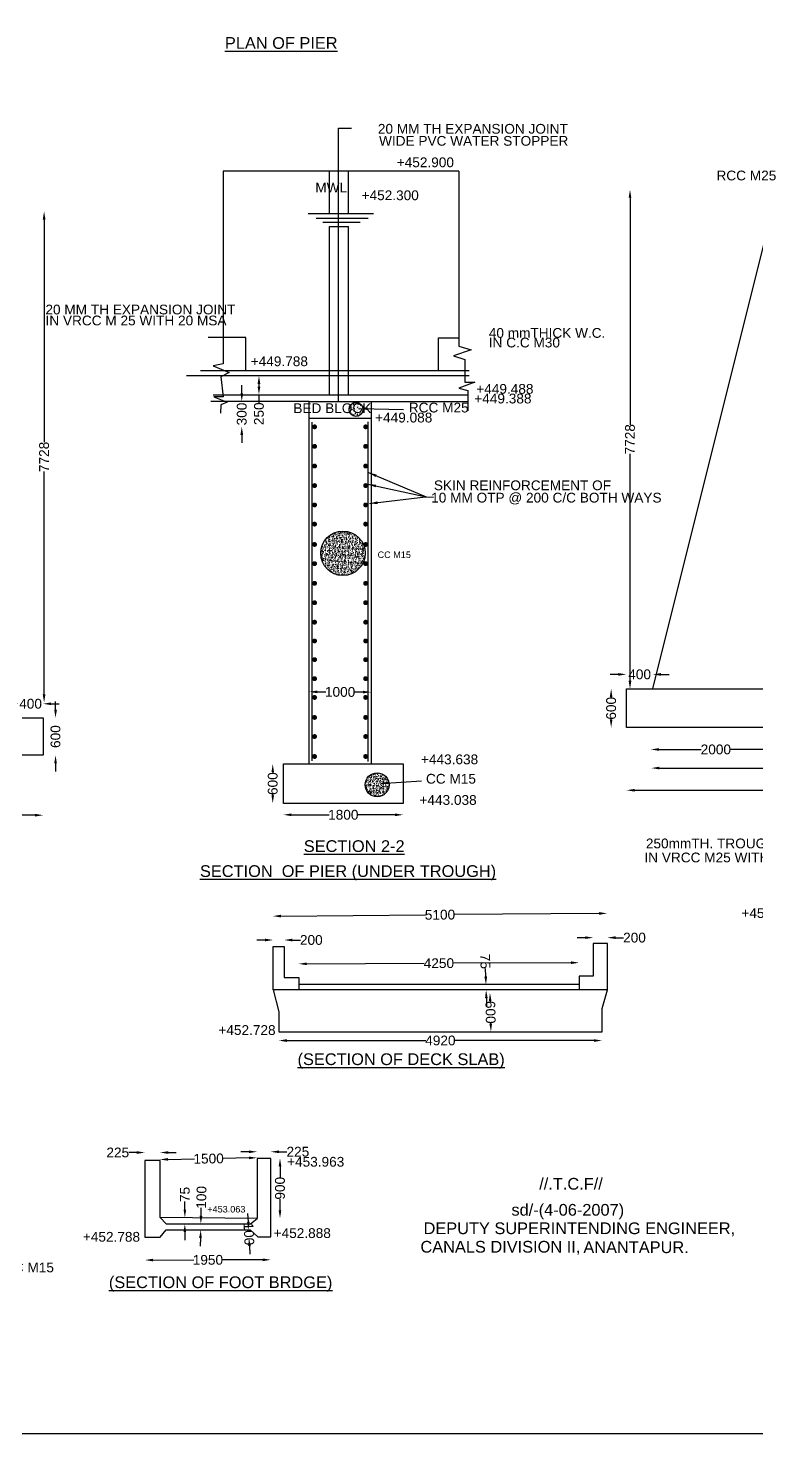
# Model space of a CAD drawing. Header units: millimetres. Extents: x 1208 to 55420, y 1722 to 40358.
# Drawn here: x 21894 to 33101, y 1722 to 23325 of the extents above; entities that cross this region are included whole.
import ezdxf

# ---------------------------------------------------------------- set-up
doc = ezdxf.new("R2010")
doc.units = ezdxf.units.MM
doc.header["$MEASUREMENT"] = 0
for name, color, linetype in [('DIMENSION', 7, 'Continuous'), ('DRAWING', 7, 'Continuous'), ('TEXT', 7, 'Continuous')]:
    doc.layers.add(name, color=color, linetype=linetype)
doc.styles.get("Standard").update_dxf_attribs({"font": 'arial.ttf'})
doc.dimstyles.get("Standard").update_dxf_attribs({"dimtxt": 150, "dimasz": 125, "dimexe": 0.18, "dimexo": 0.0625, "dimgap": 0.09, "dimtad": 0, "dimdec": 0, "dimzin": 0, "dimdsep": 46, "dimtxsty": 'Standard', "dimcen": 0.09, "dimse1": 1, "dimse2": 1, "dimadec": 0, "dimazin": 0, "dimtfac": 1, "dimtdec": 0, "dimtofl": 0, "dimtmove": 0, "dimatfit": 3, "dimfxl": 1, "dimtolj": 1, "dimtzin": 0, "dimarcsym": 0})
pattern_1 = [(50, (0, 0), (71.72602, -6.27521), [7.5, -82.5]), (355, (0, 0), (-13.87513, 75.21921), [6, -66]), (100.45144, (5.98, -0.52), (57.85088, 68.944), [6.37402, -70.11421]), (46.1842, (0, 20), (106.72413, -16.55193), [11.25, -123.75]), (96.63564, (8.89, 18.62), (93.4662, 97.41186), [9.56103, -105.17138]), (351.18416, (0, 20), (93.4662, 97.41186), [9, -99]), (21, (10, 15), (59.6907, -40.26189), [7.5, -82.5]), (326, (10, 15), (24.33153, 72.515), [6, -66]), (71.45144, (14.974, 11.645), (84.02224, 32.25312), [6.37402, -70.11421]), (37.5, (0, 0), (1.215986, 33.289385), [0, -65.2, 0, -67, 0, -66.25]), (7.5, (0, 0), (26.306954, 39.44117), [0, -38.2, 0, -63.7, 0, -25.25]), (327.5, (-22.3, 0), (53.382244, -2.255487), [0, -25, 0, -78, 0, -103.5]), (317.5, (-32.3, 0), (58.31862, 10.0105), [0, -32.5, 0, -51.8, 0, -73.5])]

# ---------------------------------------------------------------- blocks, each defined once
blk = doc.blocks.new('*D73')
at = {"layer": 'Defpoints', "color": 0, "transparency": 16777216}
for p in [(15796, 12150), (22124, 12150), (22124, 11230)]:
    blk.add_point(p, dxfattribs=at)
at = {"layer": 'DIMENSION', "color": 0, "lineweight": -2, "transparency": 16777216}
for p, q in [((15922, 11230), (18736, 11230)), ((21998, 11230), (19184, 11230))]:
    blk.add_line(p, q, dxfattribs=at)
at = {"layer": 'DIMENSION', "color": 0, "transparency": 16777216}
for points in [[(15922, 11251), (15922, 11209), (15796, 11230)], [(21998, 11251), (21998, 11209), (22124, 11230)]]:
    blk.add_solid(points, dxfattribs=at)
at = {"layer": 'DIMENSION', "color": 0, "transparency": 16777216, "insert": (18960, 11230), "char_height": 150, "attachment_point": 5}
blk.add_mtext('\\A1;6300', dxfattribs=at)
blk = doc.blocks.new('*D79')
at = {"layer": 'Defpoints', "color": 0, "transparency": 16777216}
for p in [(22124, 12942), (21740, 12725), (22124, 12725)]:
    blk.add_point(p, dxfattribs=at)
at = {"layer": 'DIMENSION', "color": 0, "lineweight": -2, "transparency": 16777216}
for p, q in [((21615, 12942), (21490, 12942)), ((22248, 12942), (22374, 12942))]:
    blk.add_line(p, q, dxfattribs=at)
at = {"layer": 'DIMENSION', "color": 0, "transparency": 16777216}
for points in [[(21615, 12963), (21615, 12922), (21740, 12942)], [(22248, 12963), (22248, 12922), (22124, 12942)]]:
    blk.add_solid(points, dxfattribs=at)
at = {"layer": 'DIMENSION', "color": 0, "transparency": 16777216, "insert": (21932, 12942), "char_height": 150, "attachment_point": 5}
blk.add_mtext('\\A1;400', dxfattribs=at)
blk = doc.blocks.new('*D80')
at = {"layer": 'Defpoints', "color": 0, "transparency": 16777216}
for p in [(22124, 12725), (22316, 12725), (22124, 12150)]:
    blk.add_point(p, dxfattribs=at)
at = {"layer": 'DIMENSION', "color": 0, "lineweight": -2, "transparency": 16777216}
for p, q in [((22316, 12850), (22316, 12975)), ((22316, 12025), (22316, 11900))]:
    blk.add_line(p, q, dxfattribs=at)
at = {"layer": 'DIMENSION', "color": 0, "transparency": 16777216}
for points in [[(22296, 12850), (22337, 12850), (22316, 12725)], [(22296, 12025), (22337, 12025), (22316, 12150)]]:
    blk.add_solid(points, dxfattribs=at)
at = {"layer": 'DIMENSION', "color": 0, "transparency": 16777216, "insert": (22316, 12438), "char_height": 150, "attachment_point": 5, "rotation": 90}
blk.add_mtext('\\A1;600', dxfattribs=at)
blk = doc.blocks.new('*D81')
at = {"layer": 'Defpoints', "color": 0, "transparency": 16777216}
for p in [(22140, 20509), (22248, 20509), (22248, 12963)]:
    blk.add_point(p, dxfattribs=at)
at = {"layer": 'DIMENSION', "color": 0, "lineweight": -2, "transparency": 16777216}
for p, q in [((22140, 20384), (22140, 16960)), ((22140, 13088), (22140, 16513))]:
    blk.add_line(p, q, dxfattribs=at)
at = {"layer": 'DIMENSION', "color": 0, "transparency": 16777216}
for points in [[(22119, 20384), (22161, 20384), (22140, 20509)], [(22119, 13088), (22161, 13088), (22140, 12963)]]:
    blk.add_solid(points, dxfattribs=at)
at = {"layer": 'DIMENSION', "color": 0, "transparency": 16777216, "insert": (22140, 16736), "char_height": 150, "attachment_point": 5, "rotation": 90}
blk.add_mtext('\\A1;7728', dxfattribs=at)
blk = doc.blocks.new('*D83')
at = {"layer": 'Defpoints', "color": 0, "transparency": 16777216}
for p in [(25819, 11412), (27663, 11412), (27663, 11236)]:
    blk.add_point(p, dxfattribs=at)
at = {"layer": 'DIMENSION', "color": 0, "lineweight": -2, "transparency": 16777216}
for p, q in [((25944, 11236), (26524, 11236)), ((27538, 11236), (26958, 11236))]:
    blk.add_line(p, q, dxfattribs=at)
at = {"layer": 'DIMENSION', "color": 0, "transparency": 16777216}
for points in [[(25944, 11257), (25944, 11216), (25819, 11236)], [(27538, 11257), (27538, 11216), (27663, 11236)]]:
    blk.add_solid(points, dxfattribs=at)
at = {"layer": 'DIMENSION', "color": 0, "transparency": 16777216, "insert": (26741, 11236), "char_height": 150, "attachment_point": 5}
blk.add_mtext('\\A1;1800', dxfattribs=at)
blk = doc.blocks.new('*D84')
at = {"layer": 'Defpoints', "color": 0, "transparency": 16777216}
for p in [(25656, 12017), (25819, 12017), (25819, 11412)]:
    blk.add_point(p, dxfattribs=at)
at = {"layer": 'DIMENSION', "color": 0, "lineweight": -2, "transparency": 16777216}
for p, q in [((25656, 11892), (25656, 11881)), ((25656, 11537), (25656, 11549))]:
    blk.add_line(p, q, dxfattribs=at)
at = {"layer": 'DIMENSION', "color": 0, "transparency": 16777216}
for points in [[(25636, 11892), (25677, 11892), (25656, 12017)], [(25636, 11537), (25677, 11537), (25656, 11412)]]:
    blk.add_solid(points, dxfattribs=at)
at = {"layer": 'DIMENSION', "color": 0, "transparency": 16777216, "insert": (25656, 11715), "char_height": 150, "attachment_point": 5, "rotation": 90}
blk.add_mtext('\\A1;600', dxfattribs=at)
blk = doc.blocks.new('*D85')
at = {"layer": 'Defpoints', "color": 0, "transparency": 16777216}
for p in [(25116, 17590), (25116, 17200), (25180, 17200)]:
    blk.add_point(p, dxfattribs=at)
at = {"layer": 'DIMENSION', "color": 0, "lineweight": -2, "transparency": 16777216}
for p, q in [((25180, 17715), (25180, 17840)), ((25180, 17074), (25180, 16950))]:
    blk.add_line(p, q, dxfattribs=at)
at = {"layer": 'DIMENSION', "color": 0, "transparency": 16777216}
for points in [[(25159, 17715), (25201, 17715), (25180, 17590)], [(25159, 17074), (25201, 17074), (25180, 17200)]]:
    blk.add_solid(points, dxfattribs=at)
at = {"layer": 'DIMENSION', "color": 0, "transparency": 16777216, "insert": (25180, 17395), "char_height": 150, "attachment_point": 5, "rotation": 90}
blk.add_mtext('\\A1;300', dxfattribs=at)
blk = doc.blocks.new('*D86')
at = {"layer": 'Defpoints', "color": 0, "transparency": 16777216}
for p in [(25476, 17982), (25444, 17691), (25476, 17691)]:
    blk.add_point(p, dxfattribs=at)
at = {"layer": 'DIMENSION', "color": 0, "lineweight": -2, "transparency": 16777216}
for p, q in [((25444, 17857), (25444, 17816)), ((25444, 17691), (25444, 17566))]:
    blk.add_line(p, q, dxfattribs=at)
at = {"layer": 'DIMENSION', "color": 0, "transparency": 16777216}
for points in [[(25423, 17857), (25465, 17857), (25444, 17982)], [(25423, 17816), (25465, 17816), (25444, 17691)]]:
    blk.add_solid(points, dxfattribs=at)
at = {"layer": 'DIMENSION', "color": 0, "transparency": 16777216, "insert": (25444, 17399), "char_height": 150, "attachment_point": 5, "rotation": 90}
blk.add_mtext('\\A1;250', dxfattribs=at)
blk = doc.blocks.new('*D87')
at = {"layer": 'Defpoints', "color": 0, "transparency": 16777216}
for p in [(26215, 13116), (27167, 13121), (27167, 13111)]:
    blk.add_point(p, dxfattribs=at)
at = {"layer": 'DIMENSION', "color": 0, "lineweight": -2, "transparency": 16777216}
for p, q in [((26341, 13126), (26475, 13125)), ((27042, 13122), (26908, 13123))]:
    blk.add_line(p, q, dxfattribs=at)
at = {"layer": 'DIMENSION', "color": 0, "transparency": 16777216}
for points in [[(26341, 13146), (26340, 13105), (26216, 13126)], [(27043, 13143), (27042, 13101), (27167, 13121)]]:
    blk.add_solid(points, dxfattribs=at)
at = {"layer": 'DIMENSION', "color": 0, "transparency": 16777216, "insert": (26692, 13124), "char_height": 150, "attachment_point": 5, "rotation": 359.6991}
blk.add_mtext('\\A1;1000', dxfattribs=at)
blk = doc.blocks.new('*D88')
at = {"layer": 'Defpoints', "color": 0, "transparency": 16777216}
for p in [(31096, 12576), (37321, 12576), (37321, 11614)]:
    blk.add_point(p, dxfattribs=at)
at = {"layer": 'TEXT', "color": 0, "lineweight": -2, "transparency": 16777216}
for p, q in [((31220, 11614), (33984, 11614)), ((37196, 11614), (34432, 11614))]:
    blk.add_line(p, q, dxfattribs=at)
at = {"layer": 'TEXT', "color": 0, "transparency": 16777216}
for points in [[(31220, 11634), (31220, 11593), (31096, 11614)], [(37196, 11634), (37196, 11593), (37321, 11614)]]:
    blk.add_solid(points, dxfattribs=at)
at = {"layer": 'TEXT', "color": 0, "transparency": 16777216, "insert": (34208, 11614), "char_height": 150, "attachment_point": 5}
blk.add_mtext('\\A1;6300', dxfattribs=at)
blk = doc.blocks.new('*D89')
at = {"layer": 'Defpoints', "color": 0, "transparency": 16777216}
for p in [(31478, 11936), (36934, 11954), (36934, 11936)]:
    blk.add_point(p, dxfattribs=at)
at = {"layer": 'TEXT', "color": 0, "lineweight": -2, "transparency": 16777216}
for p, q in [((31603, 11954), (33982, 11954)), ((36809, 11954), (34430, 11954))]:
    blk.add_line(p, q, dxfattribs=at)
at = {"layer": 'TEXT', "color": 0, "transparency": 16777216}
for points in [[(31603, 11975), (31603, 11934), (31478, 11954)], [(36809, 11975), (36809, 11934), (36934, 11954)]]:
    blk.add_solid(points, dxfattribs=at)
at = {"layer": 'TEXT', "color": 0, "transparency": 16777216, "insert": (34206, 11954), "char_height": 150, "attachment_point": 5}
blk.add_mtext('\\A1;5500', dxfattribs=at)
blk = doc.blocks.new('*D90')
at = {"layer": 'Defpoints', "color": 0, "transparency": 16777216}
for p in [(31468, 12259), (33472, 12259), (33472, 12240)]:
    blk.add_point(p, dxfattribs=at)
at = {"layer": 'TEXT', "color": 0, "lineweight": -2, "transparency": 16777216}
for p, q in [((31594, 12240), (32245, 12240)), ((33347, 12240), (32695, 12240))]:
    blk.add_line(p, q, dxfattribs=at)
at = {"layer": 'TEXT', "color": 0, "transparency": 16777216}
for points in [[(31594, 12261), (31594, 12220), (31468, 12240)], [(33347, 12261), (33347, 12220), (33472, 12240)]]:
    blk.add_solid(points, dxfattribs=at)
at = {"layer": 'TEXT', "color": 0, "transparency": 16777216, "insert": (32470, 12240), "char_height": 150, "attachment_point": 5}
blk.add_mtext('\\A1;2000', dxfattribs=at)
blk = doc.blocks.new('*D93')
at = {"layer": 'Defpoints', "color": 0, "transparency": 16777216}
for p in [(31500, 13394), (31096, 13171), (31500, 13171)]:
    blk.add_point(p, dxfattribs=at)
at = {"layer": 'TEXT', "color": 0, "lineweight": -2, "transparency": 16777216}
for p, q in [((30970, 13394), (30846, 13394)), ((31625, 13394), (31750, 13394))]:
    blk.add_line(p, q, dxfattribs=at)
at = {"layer": 'TEXT', "color": 0, "transparency": 16777216}
for points in [[(30970, 13414), (30970, 13373), (31096, 13394)], [(31625, 13414), (31625, 13373), (31500, 13394)]]:
    blk.add_solid(points, dxfattribs=at)
at = {"layer": 'TEXT', "color": 0, "transparency": 16777216, "insert": (31298, 13394), "char_height": 150, "attachment_point": 5}
blk.add_mtext('\\A1;400', dxfattribs=at)
blk = doc.blocks.new('*D95')
at = {"layer": 'Defpoints', "color": 0, "transparency": 16777216}
for p in [(30860, 13171), (31096, 13171), (31096, 12576)]:
    blk.add_point(p, dxfattribs=at)
at = {"layer": 'TEXT', "color": 0, "lineweight": -2, "transparency": 16777216}
for p, q in [((30860, 13046), (30860, 13039)), ((30860, 12700), (30860, 12707))]:
    blk.add_line(p, q, dxfattribs=at)
at = {"layer": 'TEXT', "color": 0, "transparency": 16777216}
for points in [[(30839, 13046), (30880, 13046), (30860, 13171)], [(30839, 12700), (30880, 12700), (30860, 12576)]]:
    blk.add_solid(points, dxfattribs=at)
at = {"layer": 'TEXT', "color": 0, "transparency": 16777216, "insert": (30860, 12873), "char_height": 150, "attachment_point": 5, "rotation": 90}
blk.add_mtext('\\A1;600', dxfattribs=at)
blk = doc.blocks.new('*D96')
at = {"layer": 'Defpoints', "color": 0, "transparency": 16777216}
for p in [(31096, 20842), (31150, 20842), (31096, 13171)]:
    blk.add_point(p, dxfattribs=at)
at = {"layer": 'TEXT', "color": 0, "lineweight": -2, "transparency": 16777216}
for p, q in [((31150, 20718), (31150, 17230)), ((31150, 13296), (31150, 16783))]:
    blk.add_line(p, q, dxfattribs=at)
at = {"layer": 'TEXT', "color": 0, "transparency": 16777216}
for points in [[(31129, 20718), (31171, 20718), (31150, 20842)], [(31129, 13296), (31171, 13296), (31150, 13171)]]:
    blk.add_solid(points, dxfattribs=at)
at = {"layer": 'TEXT', "color": 0, "transparency": 16777216, "insert": (31150, 17007), "char_height": 150, "attachment_point": 5, "rotation": 90}
blk.add_mtext('\\A1;7728', dxfattribs=at)
blk = doc.blocks.new('*D131')
at = {"layer": 'Defpoints', "color": 0, "transparency": 16777216}
for p in [(23691, 4748), (25625, 4751), (25626, 4398)]:
    blk.add_point(p, dxfattribs=at)
at = {"layer": 'DIMENSION', "color": 0, "lineweight": -2, "transparency": 16777216}
for p, q in [((23817, 4394), (24442, 4395)), ((25501, 4397), (24875, 4396))]:
    blk.add_line(p, q, dxfattribs=at)
at = {"layer": 'DIMENSION', "color": 0, "transparency": 16777216}
for points in [[(23817, 4415), (23817, 4373), (23692, 4394)], [(25501, 4418), (25501, 4376), (25626, 4398)]]:
    blk.add_solid(points, dxfattribs=at)
at = {"layer": 'DIMENSION', "color": 0, "transparency": 16777216, "insert": (24659, 4396), "char_height": 150, "attachment_point": 5, "rotation": 0.1037}
blk.add_mtext('\\A1;1950', dxfattribs=at)
blk = doc.blocks.new('*D132')
at = {"layer": 'Defpoints', "color": 0, "transparency": 16777216}
for p in [(23691, 6046), (23691, 5926), (23922, 5926)]:
    blk.add_point(p, dxfattribs=at)
at = {"layer": 'DIMENSION', "color": 0, "lineweight": -2, "transparency": 16777216}
for p, q in [((23566, 6046), (23441, 6046)), ((24048, 6046), (24172, 6046))]:
    blk.add_line(p, q, dxfattribs=at)
at = {"layer": 'DIMENSION', "color": 0, "transparency": 16777216}
for points in [[(23566, 6067), (23566, 6026), (23691, 6046)], [(24048, 6067), (24048, 6026), (23922, 6046)]]:
    blk.add_solid(points, dxfattribs=at)
at = {"layer": 'DIMENSION', "color": 0, "transparency": 16777216, "insert": (23273, 6046), "char_height": 150, "attachment_point": 5}
blk.add_mtext('\\A1;225', dxfattribs=at)
blk = doc.blocks.new('*D133')
at = {"layer": 'Defpoints', "color": 0, "transparency": 16777216}
for p in [(23922, 5926), (25417, 5966), (25417, 5952)]:
    blk.add_point(p, dxfattribs=at)
at = {"layer": 'DIMENSION', "color": 0, "lineweight": -2, "transparency": 16777216}
for p, q in [((24047, 5941), (24453, 5948)), ((25292, 5963), (24886, 5956))]:
    blk.add_line(p, q, dxfattribs=at)
at = {"layer": 'DIMENSION', "color": 0, "transparency": 16777216}
for points in [[(24047, 5962), (24048, 5920), (23922, 5939)], [(25291, 5984), (25292, 5943), (25417, 5966)]]:
    blk.add_solid(points, dxfattribs=at)
at = {"layer": 'DIMENSION', "color": 0, "transparency": 16777216, "insert": (24670, 5952), "char_height": 150, "attachment_point": 5, "rotation": 1.0158}
blk.add_mtext('\\A1;1500', dxfattribs=at)
blk = doc.blocks.new('*D134')
at = {"layer": 'Defpoints', "color": 0, "transparency": 16777216}
for p in [(25625, 6058), (25417, 5952), (25625, 5952)]:
    blk.add_point(p, dxfattribs=at)
at = {"layer": 'DIMENSION', "color": 0, "lineweight": -2, "transparency": 16777216}
for p, q in [((25292, 6058), (25167, 6058)), ((25750, 6058), (25875, 6058))]:
    blk.add_line(p, q, dxfattribs=at)
at = {"layer": 'DIMENSION', "color": 0, "transparency": 16777216}
for points in [[(25292, 6078), (25292, 6037), (25417, 6058)], [(25750, 6078), (25750, 6037), (25625, 6058)]]:
    blk.add_solid(points, dxfattribs=at)
at = {"layer": 'DIMENSION', "color": 0, "transparency": 16777216, "insert": (26043, 6058), "char_height": 150, "attachment_point": 5}
blk.add_mtext('\\A1;225', dxfattribs=at)
blk = doc.blocks.new('*D135')
at = {"layer": 'Defpoints', "color": 0, "transparency": 16777216}
for p in [(25768, 5958), (25773, 5958), (25773, 5035)]:
    blk.add_point(p, dxfattribs=at)
at = {"layer": 'DIMENSION', "color": 0, "lineweight": -2, "transparency": 16777216}
for p, q in [((25768, 5834), (25768, 5662)), ((25768, 5160), (25768, 5331))]:
    blk.add_line(p, q, dxfattribs=at)
at = {"layer": 'DIMENSION', "color": 0, "transparency": 16777216}
for points in [[(25747, 5834), (25788, 5834), (25768, 5958)], [(25747, 5160), (25788, 5160), (25768, 5035)]]:
    blk.add_solid(points, dxfattribs=at)
at = {"layer": 'DIMENSION', "color": 0, "transparency": 16777216, "insert": (25768, 5497), "char_height": 150, "attachment_point": 5, "rotation": 90}
blk.add_mtext('\\A1;900', dxfattribs=at)
blk = doc.blocks.new('*D136')
at = {"layer": 'Defpoints', "color": 0, "transparency": 16777216}
for p in [(24303, 5045), (24305, 5045), (24302, 4948)]:
    blk.add_point(p, dxfattribs=at)
at = {"layer": 'DIMENSION', "color": 0, "lineweight": -2, "transparency": 16777216}
for p, q in [((24305, 5170), (24305, 5295)), ((24304, 4823), (24304, 4698))]:
    blk.add_line(p, q, dxfattribs=at)
at = {"layer": 'DIMENSION', "color": 0, "transparency": 16777216}
for points in [[(24284, 5170), (24325, 5170), (24305, 5045)], [(24284, 4824), (24325, 4823), (24304, 4948)]]:
    blk.add_solid(points, dxfattribs=at)
at = {"layer": 'DIMENSION', "color": 0, "transparency": 16777216, "insert": (24305, 5402), "char_height": 150, "attachment_point": 5, "rotation": 89.9581}
blk.add_mtext('\\A1;75', dxfattribs=at)
blk = doc.blocks.new('*D137')
at = {"layer": 'Defpoints', "color": 0, "transparency": 16777216}
for p in [(24537, 4858), (24539, 4948), (24550, 4948)]:
    blk.add_point(p, dxfattribs=at)
at = {"layer": 'DIMENSION', "color": 0, "lineweight": -2, "transparency": 16777216}
for p, q in [((24553, 5073), (24556, 5198)), ((24545, 4733), (24542, 4608))]:
    blk.add_line(p, q, dxfattribs=at)
at = {"layer": 'DIMENSION', "color": 0, "transparency": 16777216}
for points in [[(24532, 5074), (24574, 5073), (24550, 4948)], [(24524, 4733), (24566, 4732), (24548, 4858)]]:
    blk.add_solid(points, dxfattribs=at)
at = {"layer": 'DIMENSION', "color": 0, "transparency": 16777216, "insert": (24559, 5357), "char_height": 150, "attachment_point": 5, "rotation": 88.734}
blk.add_mtext('\\A1;100', dxfattribs=at)
blk = doc.blocks.new('*D138')
at = {"layer": 'Defpoints', "color": 0, "transparency": 16777216}
for p in [(30367, 8964), (26056, 8738), (30368, 8756)]:
    blk.add_point(p, dxfattribs=at)
at = {"layer": 'DIMENSION', "color": 0, "lineweight": -2, "transparency": 16777216}
for p, q in [((26180, 8946), (27984, 8954)), ((30242, 8963), (28438, 8955))]:
    blk.add_line(p, q, dxfattribs=at)
at = {"layer": 'DIMENSION', "color": 0, "transparency": 16777216}
for points in [[(26180, 8967), (26180, 8925), (26055, 8946)], [(30242, 8984), (30242, 8942), (30367, 8964)]]:
    blk.add_solid(points, dxfattribs=at)
at = {"layer": 'DIMENSION', "color": 0, "transparency": 16777216, "insert": (28211, 8955), "char_height": 150, "attachment_point": 5, "rotation": 0.2392}
blk.add_mtext('\\A1;4250', dxfattribs=at)
blk = doc.blocks.new('*D139')
at = {"layer": 'Defpoints', "color": 0, "transparency": 16777216}
for p in [(25832, 9312), (25662, 9214), (25832, 9214)]:
    blk.add_point(p, dxfattribs=at)
at = {"layer": 'DIMENSION', "color": 0, "lineweight": -2, "transparency": 16777216}
for p, q in [((25536, 9312), (25412, 9312)), ((25957, 9312), (26082, 9312))]:
    blk.add_line(p, q, dxfattribs=at)
at = {"layer": 'DIMENSION', "color": 0, "transparency": 16777216}
for points in [[(25536, 9333), (25536, 9291), (25662, 9312)], [(25957, 9333), (25957, 9291), (25832, 9312)]]:
    blk.add_solid(points, dxfattribs=at)
at = {"layer": 'DIMENSION', "color": 0, "transparency": 16777216, "insert": (26249, 9312), "char_height": 150, "attachment_point": 5}
blk.add_mtext('\\A1;200', dxfattribs=at)
blk = doc.blocks.new('*D140')
at = {"layer": 'Defpoints', "color": 0, "transparency": 16777216}
for p in [(30802, 9348), (30586, 9256), (30802, 9256)]:
    blk.add_point(p, dxfattribs=at)
at = {"layer": 'DIMENSION', "color": 0, "lineweight": -2, "transparency": 16777216}
for p, q in [((30461, 9348), (30336, 9348)), ((30927, 9348), (31052, 9348))]:
    blk.add_line(p, q, dxfattribs=at)
at = {"layer": 'DIMENSION', "color": 0, "transparency": 16777216}
for points in [[(30461, 9369), (30461, 9328), (30586, 9348)], [(30927, 9369), (30927, 9328), (30802, 9348)]]:
    blk.add_solid(points, dxfattribs=at)
at = {"layer": 'DIMENSION', "color": 0, "transparency": 16777216, "insert": (31219, 9348), "char_height": 150, "attachment_point": 5}
blk.add_mtext('\\A1;200', dxfattribs=at)
blk = doc.blocks.new('*D141')
at = {"layer": 'Defpoints', "color": 0, "transparency": 16777216}
for p in [(30798, 9721), (25662, 9214), (30802, 9256)]:
    blk.add_point(p, dxfattribs=at)
at = {"layer": 'DIMENSION', "color": 0, "lineweight": -2, "transparency": 16777216}
for p, q in [((25783, 9680), (28004, 9698)), ((30673, 9720), (28452, 9702))]:
    blk.add_line(p, q, dxfattribs=at)
at = {"layer": 'DIMENSION', "color": 0, "transparency": 16777216}
for points in [[(30673, 9741), (30673, 9699), (30798, 9721)], [(25783, 9701), (25783, 9659), (25658, 9679)]]:
    blk.add_solid(points, dxfattribs=at)
at = {"layer": 'DIMENSION', "color": 0, "transparency": 16777216, "insert": (28228, 9700), "char_height": 150, "attachment_point": 5, "rotation": 0.4625}
blk.add_mtext('\\A1;5100', dxfattribs=at)
blk = doc.blocks.new('*D142')
at = {"layer": 'Defpoints', "color": 0, "transparency": 16777216}
for p in [(25750, 7903), (30720, 7903), (30720, 7767)]:
    blk.add_point(p, dxfattribs=at)
at = {"layer": 'DIMENSION', "color": 0, "lineweight": -2, "transparency": 16777216}
for p, q in [((25874, 7767), (28008, 7767)), ((30594, 7767), (28461, 7767))]:
    blk.add_line(p, q, dxfattribs=at)
at = {"layer": 'DIMENSION', "color": 0, "transparency": 16777216}
for points in [[(25874, 7788), (25874, 7746), (25750, 7767)], [(30594, 7788), (30594, 7746), (30720, 7767)]]:
    blk.add_solid(points, dxfattribs=at)
at = {"layer": 'DIMENSION', "color": 0, "transparency": 16777216, "insert": (28234, 7767), "char_height": 150, "attachment_point": 5}
blk.add_mtext('\\A1;4920', dxfattribs=at)
blk = doc.blocks.new('*D143')
at = {"layer": 'Defpoints', "color": 0, "transparency": 16777216}
for p in [(28966, 8500), (28980, 7903), (29011, 7904)]:
    blk.add_point(p, dxfattribs=at)
at = {"layer": 'DIMENSION', "color": 0, "lineweight": -2, "transparency": 16777216}
for p, q in [((29000, 8375), (29000, 8368)), ((29008, 8029), (29008, 8036))]:
    blk.add_line(p, q, dxfattribs=at)
at = {"layer": 'DIMENSION', "color": 0, "transparency": 16777216}
for points in [[(29020, 8376), (28979, 8375), (28996, 8500)], [(29029, 8029), (28987, 8028), (29011, 7904)]]:
    blk.add_solid(points, dxfattribs=at)
at = {"layer": 'DIMENSION', "color": 0, "transparency": 16777216, "insert": (29004, 8202), "char_height": 150, "attachment_point": 5, "rotation": 271.3925}
blk.add_mtext('\\A1;600', dxfattribs=at)
blk = doc.blocks.new('*D144')
at = {"layer": 'Defpoints', "color": 0, "transparency": 16777216}
for p in [(28935, 8626), (28947, 8626), (28950, 8544)]:
    blk.add_point(p, dxfattribs=at)
at = {"layer": 'DIMENSION', "color": 0, "lineweight": -2, "transparency": 16777216}
for p, q in [((28931, 8751), (28927, 8876)), ((28941, 8419), (28945, 8294))]:
    blk.add_line(p, q, dxfattribs=at)
at = {"layer": 'DIMENSION', "color": 0, "transparency": 16777216}
for points in [[(28952, 8752), (28910, 8750), (28935, 8626)], [(28962, 8419), (28920, 8418), (28937, 8544)]]:
    blk.add_solid(points, dxfattribs=at)
at = {"layer": 'DIMENSION', "color": 0, "transparency": 16777216, "insert": (28924, 8983), "char_height": 150, "attachment_point": 5, "rotation": 271.7357}
blk.add_mtext('\\A1;75', dxfattribs=at)
blk = doc.blocks.new('*D156')
at = {"layer": 'Defpoints', "color": 0, "transparency": 16777216}
for p in [(25310, 4858), (25292, 4735), (25316, 4737)]:
    blk.add_point(p, dxfattribs=at)
at = {"layer": 'DIMENSION', "color": 0, "lineweight": -2, "transparency": 16777216}
for p, q in [((25281, 4982), (25275, 5107)), ((25297, 4611), (25303, 4486))]:
    blk.add_line(p, q, dxfattribs=at)
at = {"layer": 'DIMENSION', "color": 0, "transparency": 16777216}
for points in [[(25301, 4983), (25260, 4981), (25286, 4857)], [(25318, 4611), (25277, 4610), (25292, 4735)]]:
    blk.add_solid(points, dxfattribs=at)
at = {"layer": 'DIMENSION', "color": 0, "transparency": 16777216, "insert": (25289, 4796), "char_height": 150, "attachment_point": 5, "rotation": 272.5919}
blk.add_mtext('\\A1;100', dxfattribs=at)

msp = doc.modelspace()

# ---------------------------------------------------------------- hatches: boundary and pattern name
at = {"layer": 'DRAWING'}
h = msp.add_hatch(dxfattribs=at)
h.set_pattern_fill('AR-CONC', color=256, scale=10)
h.set_pattern_definition(pattern_1)
h.paths.add_polyline_path([(27043, 17466.5, 1), (26829, 17466.5, 1)])
h = msp.add_hatch(dxfattribs=at)
h.set_pattern_fill('AR-CONC', color=256, scale=10)
h.set_pattern_definition(pattern_1)
h.paths.add_polyline_path([(26394.9, 15255, 1), (27076.6, 15255, 1)])
h = msp.add_hatch(dxfattribs=at)
h.set_pattern_fill('AR-CONC', color=256, scale=10)
h.set_pattern_definition(pattern_1)
h.paths.add_polyline_path([(27076.8, 11697.8, 1), (27445.5, 11697.8, 1)])

# ---------------------------------------------------------------- linework, layer by layer
at = {"layer": 'DIMENSION'}
msp.add_lwpolyline([(55419.5, 1722.5), (1208, 1722.5), (1208, 40358), (55419.5, 40358)], close=True, dxfattribs=at)
at = {"layer": 'DRAWING'}
for points in [[(26665, 20479), (26665, 21785.6), (26867.7, 21785.6)], [(28516.4, 21125.4), (24892, 21125.4), (24892, 18165.1), (24740.5, 18133.9), (24984.9, 18035.2), (24860.1, 17967.7), (24891.3, 17661.2), (24750.9, 17661.2), (24953.7, 17578.1), (24860.1, 17536.6), (24854.9, 17406.7)], [(26529.3, 20479), (26529.3, 21125.4)], [(26820.9, 20479), (26820.9, 21125.4)], [(26324, 20406.5), (27122, 20406.5)], [(26426, 20345.5), (26999.5, 20345.5)], [(26665, 17589.6), (26665, 20479)], [(26529.3, 17691.2), (26529.3, 20275.5)], [(26529.3, 20275.5), (26820.9, 20275.5)], [(26820.9, 17691.2), (26820.9, 20275.5)], [(25240.1, 18060), (25240.1, 18569), (24662.9, 18569)], [(28204.1, 18060), (28204.1, 18563.8), (28516.4, 18563.8)], [(28677.3, 17982.1), (24330.1, 17982.1)], [(28677.3, 18060), (24543.3, 18060)], [(26215.5, 17589.6), (24704.5, 17589.6)], [(24740.9, 17691.2), (28654, 17691.2)], [(26215.5, 12017.4), (26215.5, 17589.6), (27167.4, 17589.6), (27167.4, 12017.4)], [(27167.4, 17589.6), (28654, 17589.6)], [(27167.4, 17325), (26215.5, 17325)], [(26262.8, 12065.3), (26262.8, 17268.4)], [(27119.4, 17275), (27119.4, 12054.5)], [(25661.5, 8544), (25661.5, 9214.5), (25832, 9214.5), (25832, 8738), (26056, 8738), (26056, 8544)], [(30802, 8544), (30802, 9256), (30586, 9256), (30586, 8756), (30368, 8756), (30368, 8544)], [(30802, 8544), (25661.5, 8544), (25749.5, 8208.5), (25749.5, 7903), (30719.5, 7903), (30719.5, 8261.5), (30802, 8544)], [(30368, 8626.5), (26056, 8626.5)], [(23922.5, 5049), (23922.5, 5926), (23691, 5926), (23691, 4747.5), (23922.5, 4747.5), (24016, 4858), (25310, 4858), (25427, 4751), (25625, 4751), (25625, 5952.5), (25417, 5952.5), (25417, 5055.5), (25417, 5032), (23922.5, 5049)], [(23922.5, 5049), (24016, 4948.5), (25316.5, 4948.5), (25417, 5032)]]:
    msp.add_lwpolyline(points, dxfattribs=at)
at = {"layer": 'DRAWING', "const_width": 37.2}
for points in [[(26280.6, 17198.1, 1), (26318.3, 17198.1, 1)], [(27065.4, 17198.1, 1), (27103.1, 17198.1, 1)], [(26280.6, 16898, 1), (26318.3, 16898, 1)], [(27065.4, 16898, 1), (27103.1, 16898, 1)], [(26280.6, 16595.3, 1), (26318.3, 16595.3, 1)], [(27065.4, 16595.3, 1), (27103.1, 16595.3, 1)], [(26280.6, 16295.3, 1), (26318.3, 16295.3, 1)], [(27065.4, 16295.3, 1), (27103.1, 16295.3, 1)], [(26280.6, 15997.8, 1), (26318.3, 15997.8, 1)], [(27065.4, 15997.8, 1), (27103.1, 15997.8, 1)], [(26280.6, 15703.3, 1), (26318.3, 15703.3, 1)], [(27065.4, 15703.3, 1), (27103.1, 15703.3, 1)], [(26280.6, 15390.5, 1), (26318.3, 15390.5, 1)], [(27065.4, 15390.5, 1), (27103.1, 15390.5, 1)], [(26280.6, 15095.6, 1), (26318.3, 15095.6, 1)], [(27065.4, 15095.6, 1), (27103.1, 15095.6, 1)], [(26280.6, 14793.1, 1), (26318.3, 14793.1, 1)], [(27065.4, 14793.1, 1), (27103.1, 14793.1, 1)], [(26280.6, 14495.6, 1), (26318.3, 14495.6, 1)], [(27065.4, 14495.6, 1), (27103.1, 14495.6, 1)], [(26280.6, 14196, 1), (26318.3, 14196, 1)], [(27065.4, 14196, 1), (27103.1, 14196, 1)], [(26280.6, 13907.6, 1), (26318.3, 13907.6, 1)], [(27065.4, 13907.6, 1), (27103.1, 13907.6, 1)], [(26280.6, 13620.4, 1), (26318.3, 13620.4, 1)], [(27065.4, 13620.4, 1), (27103.1, 13620.4, 1)], [(26280.6, 13328.2, 1), (26318.3, 13328.2, 1)], [(27065.4, 13328.2, 1), (27103.1, 13328.2, 1)], [(26280.6, 13039.7, 1), (26318.3, 13039.7, 1)], [(27065.4, 13039.7, 1), (27103.1, 13039.7, 1)], [(26280.6, 12732.5, 1), (26318.3, 12732.5, 1)], [(27065.4, 12732.5, 1), (27103.1, 12732.5, 1)], [(26280.6, 12439.1, 1), (26318.3, 12439.1, 1)], [(27065.4, 12439.1, 1), (27103.1, 12439.1, 1)], [(26280.6, 12132.5, 1), (26318.3, 12132.5, 1)], [(27065.4, 12132.5, 1), (27103.1, 12132.5, 1)]]:
    msp.add_lwpolyline(points, format="xyb", close=True, dxfattribs=at)
at = {"layer": 'DRAWING'}
for points in [[(15796.5, 12725), (15796.5, 12725), (22123.5, 12725), (22123.5, 12725), (22123.5, 12150), (22123.5, 12150), (15796.5, 12150), (15796.5, 12150)], [(25819.4, 12017.4), (25819.4, 12017.4), (27662.6, 12017.4), (27662.6, 12017.4), (27662.6, 11412), (27662.6, 11412), (25819.4, 11412), (25819.4, 11412)]]:
    msp.add_lwpolyline(points, close=True, dxfattribs=at)
for centre, radius in [((26936, 17466.5), 107), ((26735.8, 15255), 340.9), ((27261.1, 11697.8), 184.4)]:
    msp.add_circle(centre, radius, dxfattribs=at)
at = {"layer": 'TEXT'}
for points in [[(28516.4, 21125.4), (28516.4, 18436.5), (28706.5, 18380.5), (28434.5, 18287.5), (28609.5, 18231.5), (28609.5, 17882), (28766, 17882), (28520, 17792.5), (28654, 17759), (28654, 17442.5)], [(31500, 13171), (33431.5, 20900.5), (34428, 20900.5), (34428, 18167)], [(26202, 20479), (27203.5, 20479)]]:
    msp.add_lwpolyline(points, dxfattribs=at)
msp.add_lwpolyline([(31095.5, 13171), (37321, 13171), (37321, 12575.5), (31095.5, 12575.5)], close=True, dxfattribs=at)

# ---------------------------------------------------------------- texts
for s, height, p in [('%%UPLAN OF PIER', 180, (24921, 23007)), ('20 MM TH EXPANSION JOINT', 150, (27272.5, 21703)), ('WIDE PVC WATER STOPPER', 150, (27291, 21518)), ('+452.900', 150, (27563, 21188)), ('RCC M25', 150, (32480, 20985.5)), ('MWL', 150, (26310.5, 20800)), ('+452.300', 150, (27022.5, 20681.5)), ('20 MM TH EXPANSION JOINT', 150, (22160.5, 18926)), ('IN VRCC M 25 WITH 20 MSA', 150, (22162.5, 18757.5)), ('40 mmTHICK W.C.', 150, (28978.5, 18566)), ('IN C.C M30', 150, (28978.5, 18418.5)), ('+449.788', 150, (25318, 18130.5)), ('+449.488', 150, (28786, 17706.5)), ('BED BLOCK', 150, (25973, 17409.5)), ('RCC M25', 150, (27749, 17419)), ('+449.388', 150, (28755.5, 17558)), ('+449.088', 150, (27230.5, 17265.5)), ('SKIN REINFORCEMENT OF', 150, (28134.5, 16224.5)), ('10 MM OTP @ 200 C/C BOTH WAYS', 150, (28092.5, 16035)), ('CC M15', 100, (27268.5, 15182.5)), ('+443.638', 150, (27935.5, 12013)), ('CC M15', 150, (28012.5, 11715)), ('+443.038', 150, (27912.5, 11389)), ('%%USECTION 2-2', 180, (26133.5, 10665)), ('250mmTH. TROUGH SLAB', 150, (31394, 10721)), ('IN VRCC M25 WITH 20 MSA', 150, (31372, 10505.5)), ('%%USECTION  OF PIER (UNDER TROUGH)', 180, (24537, 10281)), ('+452.788', 150, (32862.5, 9650)), ('+452.728', 150, (24820.5, 7853.5)), ('%%U(SECTION OF DECK SLAB)', 180, (26038, 7390.5)), ('+453.963', 150, (25876.7, 5829)), ('//.T.C.F//', 180, (29753.7, 5476.1)), ('+453.063', 100, (24649.5, 5125)), ('sd/-(4-06-2007)', 180, (29326.6, 5075.6)), ('DEPUTY SUPERINTENDING ENGINEER,', 180, (27975.2, 4792.1)), ('+452.788', 150, (22736, 4676)), ('+452.888', 150, (25670, 4733)), ('CANALS DIVISION II,', 180, (27927.2, 4508.1)), ('ANANTAPUR.', 180, (30432.7, 4500.6)), ('CC M15', 150, (21523, 4205.5)), ('%%U(SECTION OF FOOT BRDGE)', 180, (23136.5, 3963))]:
    msp.add_text(s, height=height, dxfattribs=at).set_placement(p)

# ---------------------------------------------------------------- dimensions: what is measured, and where the dimension line sits
at = {"layer": 'DIMENSION'}
for p1, p2, distance, text, picture, middle in [((22248.5, 12963.3), (22248.5, 20509), 108.5, '7728', '*D81', (22140, 16736.2)), ((25476, 17982.1), (25476, 17691.2), -32, '250', '*D86', (25444, 17399.4)), ((25116, 17589.6), (25116, 17199.5), 64, '300', '*D85', (25180, 17394.5)), ((26215.5, 13116), (27167.4, 13111), 10.2, '1000', '*D87', (26691.5, 13123.7)), ((21740, 12725), (22123.5, 12725), 217.5, '400', '*D79', (21931.8, 12942.5)), ((22123.5, 12150), (22123.5, 12725), -193, '600', '*D80', (22316.5, 12437.5)), ((15796.5, 12150), (22123.5, 12150), -920, '6300', '*D73', (18960, 11230)), ((25819.4, 11412), (25819.4, 12017.4), 162.9, '600', '*D84', (25656.5, 11714.7)), ((25819.4, 11412), (27662.6, 11412), -175.5, '1800', '*D83', (26741, 11236.5)), ((25661.5, 9214.5), (30802, 9256), 464.8, '5100', '*D141', (28228, 9700)), ((25661.5, 9214.5), (25832, 9214.5), 97.5, '200', '*D139', (26248.8, 9312)), ((30586, 9256), (30802, 9256), 92.5, '200', '*D140', (31218.8, 9348.5)), ((26056, 8738), (30368, 8756), 207.5, '4250', '*D138', (28211.1, 8954.5)), ((28965.5, 8499.5), (28980, 7903), 31, '600', '*D143', (29003.7, 8202)), ((25749.5, 7903), (30719.5, 7903), -136, '4920', '*D142', (28234.5, 7767)), ((23922.5, 5926), (23691, 5926), -120.5, '225', '*D132', (23273.4, 6046.5)), ((23922.5, 5926), (25417, 5952.5), 13.1, '1500', '*D133', (24669.5, 5952.3)), ((25417, 5952.5), (25625, 5952.5), 105, '225', '*D134', (26042.6, 6057.5)), ((25773, 5035), (25773, 5958.5), 5.5, '900', '*D135', (25767.5, 5496.8)), ((24302.5, 4948.5), (24302.6, 5044.7), -2, '75', '*D136', (24304.8, 5402.1)), ((24537, 4858), (24539, 4948.5), -11, '100', '*D137', (24559, 5356.6)), ((23691, 4747.5), (25625, 4751), -353.5, '1950', '*D131', (24658.6, 4395.8))]:
    dim = msp.add_aligned_dim(p1=p1, p2=p2, distance=distance, text=text, dimstyle='Standard', dxfattribs=at)
    dim.commit()
    dim.dimension.update_dxf_attribs({"geometry": picture, "text_midpoint": middle})
for base, p1, p2, angle, text, picture, middle in [((28934.5, 8626.1), (28949.5, 8544), (28947, 8626.5), 91.7357, '75', '*D144', (28923.7, 8983.4)), ((25291.7, 4735.4), (25310, 4858), (25315.5, 4736.5), 272.59187, '100', '*D156', (25289, 4796.2))]:
    dim = msp.add_linear_dim(base=base, p1=p1, p2=p2, angle=angle, text=text, dimstyle='Standard', dxfattribs=at)
    dim.commit()
    dim.dimension.update_dxf_attribs({"geometry": picture, "text_midpoint": middle, "dimtype": 161})
at = {"layer": 'TEXT'}
for p1, p2, distance, text, picture, middle in [((31095.5, 13171), (31095.5, 20842.5), -54.5, '7728', '*D96', (31150, 17006.8)), ((31095.5, 13171), (31500, 13171), 222.5, '400', '*D93', (31297.8, 13393.5)), ((31095.5, 12575.5), (31095.5, 13171), 236, '600', '*D95', (30859.5, 12873.3)), ((31095.5, 12575.5), (37321, 12575.5), -962, '6300', '*D88', (34208.2, 11613.5)), ((31468.5, 12259), (33472, 12259), -18.5, '2000', '*D90', (32470.2, 12240.5)), ((31478, 11936.5), (36934, 11936.5), 18, '5500', '*D89', (34206, 11954.5))]:
    dim = msp.add_aligned_dim(p1=p1, p2=p2, distance=distance, text=text, dimstyle='Standard', dxfattribs=at)
    dim.commit()
    dim.dimension.update_dxf_attribs({"geometry": picture, "text_midpoint": middle})

# ---------------------------------------------------------------- leaders
at = {"layer": 'DIMENSION'}
for points in [[(26990, 17479), (27668, 17463.5)], [(27131, 16494), (28016, 16122.5)], [(27119.4, 16316), (28016, 16122.5)], [(27143, 16018), (28007.5, 16124.3), (28129.5, 16119.5)], [(27316.5, 11718.5), (27946, 11758.5)]]:
    msp.add_leader(points, dimstyle='Standard', override={"dimgap": 0.09, "dimtad": 0}, dxfattribs=at)

doc.saveas('drawing.dxf')
